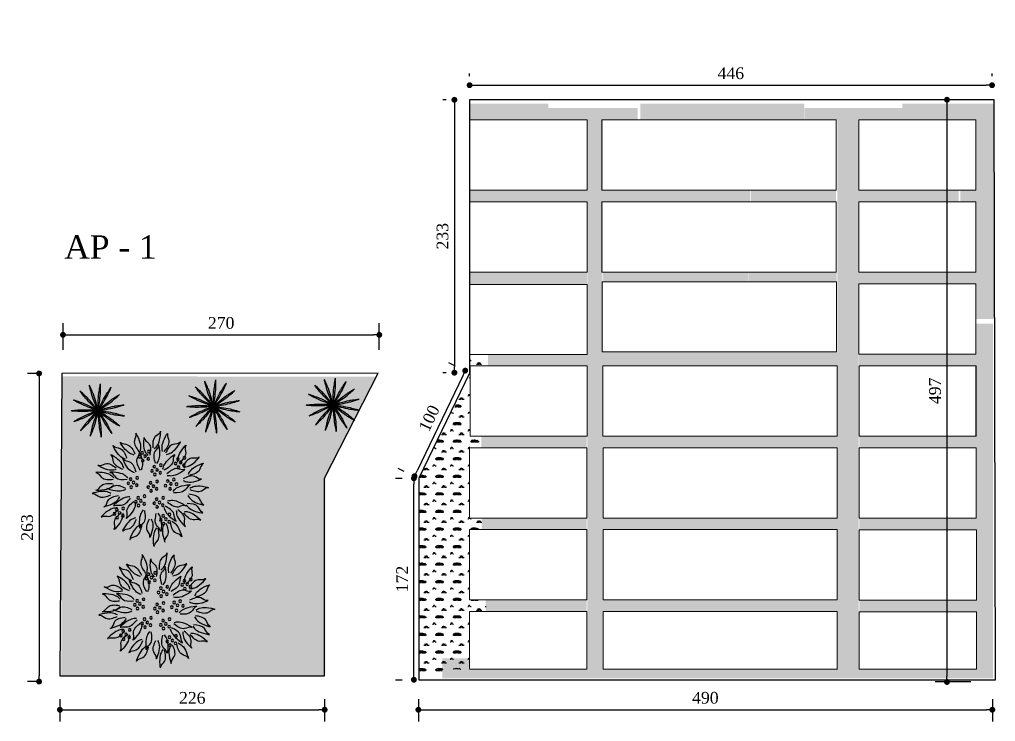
# Model space of a CAD drawing. Header units: centimetres. Extents: x -48696 to 156237, y -5617 to 29024.
# Drawn here: x -28950 to -28117, y 4030 to 4629 of the extents above; entities that cross this region are included whole.
import ezdxf

# ---------------------------------------------------------------- set-up
doc = ezdxf.new("R2010")
doc.units = ezdxf.units.CM
for name, color, linetype, lineweight in [('Hachura', 1, 'Continuous', 9), ('Pilares Sub-solo', 7, 'Continuous', 70), ('Pisos Externos', 15, 'Continuous', 9)]:
    doc.layers.add(name, color=color, linetype=linetype, lineweight=lineweight)
doc.layers.add('MOLHO', color=114, linetype='Continuous')
doc.layers.add('paisajismo', color=7, linetype='Continuous')
doc.styles.add('Valéria', font='romantic.ttf', dxfattribs={"height": 10})
doc.dimstyles.new('Cota - 50', dxfattribs={"dimtxt": 10, "dimasz": 5, "dimexe": 10, "dimexo": 20, "dimgap": 5, "dimtad": 1, "dimtxsty": 'Valéria', "dimblk": 'DOT', "dimcen": 0, "dimclrd": 12, "dimclre": 12, "dimclrt": 2, "dimazin": 2, "dimtfac": 1, "dimtix": 1, "dimtmove": 0, "dimatfit": 3, "dimldrblk": 'DOT', "dimfxl": 1, "dimarcsym": 0})
pattern_1 = [(360, (-12244.762, -7266.615), (15, 15), [2.25, -0.45, 0.6, -0.45, 2.25, -9]), (360, (-12245.512, -7266.165), (15, 15), [1.5, -1.125, 2.25, -1.125, 1.5, -7.5]), (360, (-12240.262, -7260.165), (15, 15), [1.875, -0.75, 1.875, -10.5]), (360, (-12247.762, -7257.165), (15, 15), [0.75, -1.5, 0.75, -12]), (90, (-12246.262, -7257.165), (-15, 15), [1.35, -13.65]), (90, (-12241.762, -7266.165), (-15, 15), [1.5, -13.5]), (90, (-12238.012, -7260.165), (-15, 15), [1.5, -13.5]), (45, (-12239.812, -7266.315), (9e-15, 15), [1.5, -19.713203]), (135, (-12243.712, -7266.315), (-15, 9e-15), [1.5, -19.713203]), (63.43495, (-12240.2615, -7266.24), (8e-10, 15), [1.5, -32.04102]), (75.963757, (-12241.0115, -7266.1652), (5e-10, 15), [1.5, -60.346584]), (75.963757, (-12237.2615, -7260.1652), (5e-10, 15), [1.2, -60.646584]), (75.963757, (-12245.9615, -7257.1652), (5e-10, 15), [1.05, -60.796584]), (104.036243, (-12242.5115, -7266.1652), (-5e-10, 15), [1.5, -60.346584]), (104.036243, (-12238.7615, -7260.1652), (-5e-10, 15), [1.2, -60.646584]), (104.036243, (-12246.5615, -7257.1652), (-5e-10, 15), [1.05, -60.796584]), (116.56505, (-12243.2615, -7266.24), (-6e-09, 15), [1.5, -32.041002])]

# ---------------------------------------------------------------- blocks, each defined once
blk = doc.blocks.new('A$C375069E9')
at = {"layer": 'paisajismo', "color": 221}
for centre in [(0.523, 1.919), (0.663, 1.889), (1.295, 2.06), (1.305, 1.899), (1.375, 1.959), (1.436, 2.03), (1.486, 1.939), (0.533, 1.759), (0.603, 1.819), (0.653, 1.719), (0.713, 1.799), (1.034, 1.759), (1.175, 1.729), (1.426, 1.859), (1.044, 1.598), (1.115, 1.658), (1.165, 1.558), (1.225, 1.638), (1.546, 1.488), (1.687, 1.458), (0.693, 1.348), (0.753, 1.448), (0.814, 1.358), (0.834, 1.247), (0.884, 1.418), (0.934, 1.317), (1.115, 1.408), (1.125, 1.247), (1.195, 1.307), (1.255, 1.378), (1.305, 1.287), (1.556, 1.327), (1.626, 1.388), (1.677, 1.287), (1.737, 1.368), (0.984, 1.057), (1.245, 1.207), (1.386, 1.087), (1.526, 1.057), (0.994, 0.896), (1.064, 0.956), (1.115, 0.856), (1.125, 1.027), (1.175, 0.936), (1.396, 0.926), (1.466, 0.986), (1.516, 0.886), (1.576, 0.966), (1.847, 0.826), (0.844, 0.696), (0.984, 0.666), (1.857, 0.666), (1.927, 0.726), (1.978, 0.625), (1.988, 0.796), (2.038, 0.706), (0.854, 0.535), (0.924, 0.595), (0.974, 0.495), (1.034, 0.575)]:
    blk.add_circle(centre, 0.0284, dxfattribs=at)
at = {"layer": 'paisajismo', "color": 124}
for points in [[(0.998, 2.06), (0.956, 2.334), (0.888, 2.44), (0.889, 2.435), (0.863, 2.285), (0.965, 2.054)], [(1.176, 2.118), (1.049, 2.364), (1.042, 2.49), (1.043, 2.485), (1.153, 2.379), (1.207, 2.133)], [(1.308, 1.969), (1.401, 2.229), (1.391, 2.355), (1.391, 2.35), (1.296, 2.23), (1.275, 1.979)], [(1.475, 2.065), (1.512, 2.34), (1.578, 2.447), (1.577, 2.442), (1.606, 2.292), (1.509, 2.06)], [(0.664, 1.826), (0.579, 2.089), (0.495, 2.183), (0.497, 2.179), (0.495, 2.026), (0.632, 1.814)], [(0.912, 1.994), (0.683, 2.149), (0.616, 2.257), (0.62, 2.253), (0.767, 2.212), (0.932, 2.022)], [(1.122, 1.799), (1.058, 2.068), (1.082, 2.193), (1.082, 2.187), (1.163, 2.058), (1.156, 1.806)], [(1.614, 1.981), (1.84, 2.142), (1.904, 2.25), (1.9, 2.247), (1.754, 2.203), (1.593, 2.009)], [(1.798, 1.89), (2.008, 2.07), (2.062, 2.185), (2.059, 2.181), (1.917, 2.123), (1.775, 1.916)], [(0.543, 1.718), (0.292, 1.836), (0.209, 1.931), (0.213, 1.928), (0.366, 1.911), (0.558, 1.749)], [(0.988, 1.675), (0.841, 1.91), (0.737, 1.981), (0.74, 1.977), (0.775, 1.828), (0.959, 1.656)], [(1.453, 1.657), (1.451, 1.934), (1.501, 2.049), (1.5, 2.044), (1.55, 1.9), (1.487, 1.656)], [(1.602, 1.593), (1.803, 1.784), (1.851, 1.901), (1.848, 1.896), (1.709, 1.832), (1.578, 1.618)], [(1.836, 1.699), (2.004, 1.919), (2.114, 1.98), (2.111, 1.977), (2.062, 1.832), (1.862, 1.678)], [(0.438, 1.564), (0.237, 1.755), (0.118, 1.797), (0.122, 1.794), (0.194, 1.659), (0.415, 1.539)], [(0.896, 1.541), (0.624, 1.594), (0.52, 1.667), (0.525, 1.665), (0.677, 1.685), (0.903, 1.575)], [(2.005, 1.668), (2.28, 1.695), (2.39, 1.758), (2.385, 1.756), (2.236, 1.791), (2.001, 1.702)], [(0.553, 1.432), (0.276, 1.415), (0.158, 1.46), (0.163, 1.459), (0.305, 1.517), (0.551, 1.466)], [(1.751, 1.486), (2.002, 1.603), (2.129, 1.605), (2.124, 1.604), (2.013, 1.498), (1.765, 1.455)], [(2.053, 1.488), (2.306, 1.601), (2.432, 1.601), (2.427, 1.6), (2.315, 1.496), (2.066, 1.456)], [(0.405, 1.262), (0.131, 1.304), (0.009, 1.27), (0.015, 1.27), (0.151, 1.2), (0.401, 1.228)], [(0.773, 1.195), (0.528, 1.324), (0.402, 1.332), (0.407, 1.33), (0.513, 1.219), (0.758, 1.164)], [(1.8, 1.231), (2.076, 1.215), (2.195, 1.26), (2.189, 1.259), (2.047, 1.316), (1.801, 1.265)], [(2.055, 1.326), (2.31, 1.218), (2.436, 1.221), (2.431, 1.222), (2.317, 1.323), (2.067, 1.357)], [(0.447, 1.106), (0.23, 0.934), (0.107, 0.902), (0.112, 0.905), (0.195, 1.033), (0.426, 1.133)], [(1.701, 1.076), (1.958, 0.973), (2.046, 0.883), (2.041, 0.885), (1.889, 0.894), (1.687, 1.045)], [(1.928, 1.076), (2.139, 0.896), (2.26, 0.861), (2.255, 0.863), (2.177, 0.995), (1.949, 1.102)], [(2.115, 1.151), (2.39, 1.183), (2.511, 1.145), (2.506, 1.145), (2.367, 1.08), (2.118, 1.117)], [(0.483, 0.904), (0.251, 0.752), (0.126, 0.732), (0.131, 0.734), (0.226, 0.854), (0.465, 0.933)], [(0.883, 0.989), (0.609, 0.948), (0.503, 0.88), (0.508, 0.882), (0.658, 0.855), (0.889, 0.956)], [(0.969, 0.852), (0.812, 0.624), (0.705, 0.557), (0.708, 0.561), (0.75, 0.708), (0.941, 0.872)], [(1.585, 0.962), (1.685, 0.704), (1.775, 0.615), (1.772, 0.62), (1.766, 0.772), (1.617, 0.976)], [(0.524, 0.758), (0.266, 0.658), (0.177, 0.569), (0.181, 0.571), (0.334, 0.578), (0.537, 0.726)], [(0.698, 0.783), (0.595, 0.526), (0.504, 0.438), (0.507, 0.442), (0.516, 0.595), (0.667, 0.796)], [(1.098, 0.722), (1.022, 0.455), (1.04, 0.33), (1.041, 0.335), (1.128, 0.461), (1.131, 0.713)], [(1.416, 0.791), (1.501, 0.528), (1.488, 0.402), (1.487, 0.407), (1.396, 0.53), (1.383, 0.782)], [(1.856, 0.722), (1.956, 0.464), (2.046, 0.374), (2.043, 0.379), (2.037, 0.532), (1.888, 0.735)], [(1.972, 0.836), (2.229, 0.733), (2.317, 0.642), (2.312, 0.645), (2.16, 0.653), (1.958, 0.804)], [(0.798, 0.546), (0.619, 0.335), (0.583, 0.214), (0.585, 0.218), (0.717, 0.297), (0.825, 0.524)], [(0.953, 0.499), (0.985, 0.224), (0.947, 0.103), (0.948, 0.108), (0.882, 0.247), (0.919, 0.496)], [(1.244, 0.6), (1.226, 0.324), (1.271, 0.206), (1.27, 0.211), (1.328, 0.353), (1.278, 0.599)], [(1.466, 0.475), (1.657, 0.274), (1.699, 0.155), (1.696, 0.159), (1.561, 0.231), (1.441, 0.452)], [(1.582, 0.621), (1.799, 0.449), (1.858, 0.337), (1.854, 0.341), (1.71, 0.393), (1.56, 0.595)], [(1.128, 0.401), (1.199, 0.134), (1.18, 0.009), (1.179, 0.014), (1.094, 0.142), (1.095, 0.393)]]:
    blk.add_spline(points, degree=3, dxfattribs=at)
blk = doc.blocks.new('MOLHO2')
for points in [[(-0.205, 0.41, 0.04965), (-0.231, 0.447, 0.013329), (-0.323, 0.589, 0.009979), (-0.353, 0.63, 0.607526)], [(-0.242, 0.389, -0.04965), (-0.26, 0.431, -0.013329), (-0.333, 0.583, -0.009979), (-0.353, 0.63, -0.607526)], [(-0.063, 0.454, -0.04965), (-0.063, 0.499, -0.013329), (-0.067, 0.668, -0.009979), (-0.066, 0.719, -0.607526)], [(-0.021, 0.458, 0.04965), (-0.03, 0.502, 0.013329), (-0.056, 0.669, 0.009979), (-0.066, 0.719, 0.607526)], [(0.127, 0.44, -0.04965), (0.146, 0.482, -0.013329), (0.21, 0.638, -0.009979), (0.232, 0.684, -0.607526)], [(0.167, 0.427, 0.04965), (0.177, 0.471, 0.013329), (0.221, 0.634, 0.009979), (0.232, 0.684, 0.607526)], [(0.295, 0.35, -0.04965), (0.329, 0.381, -0.013329), (0.452, 0.497, -0.009979), (0.49, 0.531, -0.607526)], [(0.326, 0.322, 0.04965), (0.353, 0.358, 0.013329), (0.46, 0.49, 0.009979), (0.49, 0.531, 0.607526)], [(-0.354, 0.291, 0.04965), (-0.393, 0.314, 0.013329), (-0.535, 0.406, 0.009979), (-0.579, 0.432, 0.607526)], [(-0.379, 0.257, -0.04965), (-0.413, 0.288, -0.013329), (-0.542, 0.397, -0.009979), (-0.579, 0.432, -0.607526)], [(0, 0, 0.009979), (-0.037, 0.035, 0.013329), (-0.166, 0.144, 0.009462), (-0.354, 0.291, 0.009462)], [(0, 0, -0.009979), (-0.03, 0.041, -0.013329), (-0.122, 0.183, -0.009462), (-0.242, 0.389, -0.009462)], [(0, 0, 0.009979), (-0.02, 0.047, 0.013329), (-0.093, 0.199, 0.009462), (-0.205, 0.41, 0.009462)], [(0, 0, -0.009979), (-0.01, 0.05, -0.013329), (-0.037, 0.217, -0.009462), (-0.063, 0.454, -0.009462)], [(0, 0, 0.009979), (0.001, 0.051, 0.013329), (-0.004, 0.22, 0.009462), (-0.021, 0.458, 0.009462)], [(0, 0, -0.009979), (0.011, 0.05, -0.013329), (0.055, 0.213, -0.009462), (0.127, 0.44, -0.009462)], [(0, 0, 0.009979), (0.022, 0.046, 0.013329), (0.086, 0.202, 0.009462), (0.167, 0.427, 0.009462)], [(0, 0, -0.009979), (0.03, 0.041, -0.013329), (0.137, 0.172, -0.009462), (0.295, 0.35, -0.009462)], [(0, 0, 0.009979), (0.038, 0.033, 0.013329), (0.161, 0.15, 0.009462), (0.326, 0.322, 0.009462)], [(0.412, 0.2, -0.04965), (0.455, 0.214, -0.013329), (0.615, 0.271, -0.009979), (0.664, 0.285, -0.607526)], [(0.429, 0.161, 0.04965), (0.469, 0.183, 0.013329), (0.619, 0.26, 0.009979), (0.664, 0.285, 0.607526)], [(-0.451, 0.08, -0.04965), (-0.494, 0.095, -0.013329), (-0.656, 0.143, -0.009979), (-0.705, 0.159, -0.607526)], [(-0.442, 0.121, 0.04965), (-0.487, 0.127, 0.013329), (-0.654, 0.154, 0.009979), (-0.705, 0.159, 0.607526)], [(0, 0, -0.009979), (-0.051, 0.006, -0.013329), (-0.218, 0.032, -0.009462), (-0.451, 0.08, -0.009462)], [(0, 0, 0.009979), (-0.048, 0.017, 0.013329), (-0.21, 0.064, 0.009462), (-0.442, 0.121, 0.009462)], [(0, 0, -0.009979), (-0.044, 0.026, -0.013329), (-0.186, 0.118, -0.009462), (-0.379, 0.257, -0.009462)], [(0, 0, -0.009979), (0.044, 0.025, -0.013329), (0.195, 0.102, -0.009462), (0.412, 0.2, -0.009462)], [(0, 0, 0.009979), (0.049, 0.015, 0.013329), (0.208, 0.071, 0.009462), (0.429, 0.161, 0.009462)], [(0, 0, -0.009979), (0.051, 0.005, -0.013329), (0.22, 0.014, -0.009462), (0.458, 0.015, -0.009462)], [(0.458, 0.015, -0.04965), (0.503, 0.01, -0.013329), (0.672, -0.003, -0.009979), (0.722, -0.009, -0.607526)], [(-0.453, -0.069, 0.04965), (-0.496, -0.082, 0.013329), (-0.66, -0.126, 0.009979), (-0.708, -0.141, 0.607526)], [(-0.445, -0.11, -0.04965), (-0.49, -0.114, -0.013329), (-0.658, -0.137, -0.009979), (-0.708, -0.141, -0.607526)], [(-0.386, -0.247, 0.04965), (-0.42, -0.277, 0.013329), (-0.552, -0.383, 0.009979), (-0.59, -0.417, 0.607526)], [(0, 0, 0.009979), (-0.051, -0.004, 0.013329), (-0.218, -0.027, 0.009462), (-0.453, -0.069, 0.009462)], [(0, 0, -0.009979), (-0.048, -0.015, -0.013329), (-0.212, -0.059, -0.009462), (-0.445, -0.11, -0.009462)], [(0, 0, 0.009979), (-0.045, -0.025, 0.013329), (-0.189, -0.113, 0.009462), (-0.386, -0.247, 0.009462)], [(0, 0, -0.009979), (-0.038, -0.034, -0.013329), (-0.17, -0.14, -0.009462), (-0.362, -0.281, -0.009462)], [(0, 0, 0.009979), (-0.031, -0.041, 0.013329), (-0.126, -0.18, 0.009462), (-0.252, -0.383, 0.009462)], [(0, 0, -0.009979), (-0.021, -0.046, -0.013329), (-0.098, -0.197, -0.009462), (-0.216, -0.404, -0.009462)], [(0, 0, 0.009979), (-0.012, -0.05, 0.013329), (-0.042, -0.216, 0.009462), (-0.075, -0.452, 0.009462)], [(0, 0, -0.009979), (0, -0.051, -0.013329), (-0.009, -0.22, -0.009462), (-0.033, -0.457, -0.009462)], [(0, 0, -0.009979), (0.038, -0.034, -0.013329), (0.157, -0.154, -0.009462), (0.318, -0.33, -0.009462)], [(0, 0, 0.009979), (0.05, -0.006, 0.013329), (0.219, -0.019, 0.009462), (0.457, -0.027, 0.009462)], [(0, 0, 0.009979), (0.044, -0.026, 0.013329), (0.192, -0.107, 0.009462), (0.407, -0.211, 0.009462)], [(0, 0, -0.009979), (0.048, -0.016, -0.013329), (0.206, -0.077, -0.009462), (0.425, -0.172, -0.009462)], [(0, 0, 0.009979), (0.029, -0.042, 0.013329), (0.132, -0.176, 0.009462), (0.286, -0.358, 0.009462)], [(0, 0, 0.009979), (0.01, -0.05, 0.013329), (0.049, -0.214, 0.009462), (0.116, -0.443, 0.009462)], [(0, 0, -0.009979), (0.02, -0.047, -0.013329), (0.081, -0.205, -0.009462), (0.156, -0.431, -0.009462)], [(0.407, -0.211, 0.04965), (0.45, -0.225, 0.013329), (0.608, -0.286, 0.009979), (0.656, -0.302, 0.607526)], [(0.425, -0.172, -0.04965), (0.464, -0.195, -0.013329), (0.612, -0.276, -0.009979), (0.656, -0.302, -0.607526)], [(0.457, -0.027, 0.04965), (0.503, -0.023, 0.013329), (0.672, -0.014, 0.009979), (0.722, -0.009, 0.607526)], [(-0.362, -0.281, -0.04965), (-0.401, -0.304, -0.013329), (-0.545, -0.392, -0.009979), (-0.59, -0.417, -0.607526)], [(-0.252, -0.383, 0.04965), (-0.271, -0.424, 0.013329), (-0.348, -0.575, 0.009979), (-0.369, -0.621, 0.607526)], [(-0.216, -0.404, -0.04965), (-0.243, -0.441, -0.013329), (-0.338, -0.58, -0.009979), (-0.369, -0.621, -0.607526)], [(-0.075, -0.452, 0.04965), (-0.075, -0.497, 0.013329), (-0.084, -0.666, 0.009979), (-0.085, -0.717, 0.607526)], [(-0.033, -0.457, -0.04965), (-0.043, -0.501, -0.013329), (-0.073, -0.668, -0.009979), (-0.085, -0.717, -0.607526)], [(0.116, -0.443, 0.04965), (0.133, -0.485, 0.013329), (0.194, -0.643, 0.009979), (0.214, -0.69, 0.607526)], [(0.156, -0.431, -0.04965), (0.165, -0.475, -0.013329), (0.205, -0.64, -0.009979), (0.214, -0.69, -0.607526)], [(0.286, -0.358, 0.04965), (0.319, -0.389, 0.013329), (0.439, -0.509, 0.009979), (0.476, -0.543, 0.607526)], [(0.318, -0.33, -0.04965), (0.344, -0.367, -0.013329), (0.447, -0.501, -0.009979), (0.476, -0.543, -0.607526)]]:
    blk.add_lwpolyline(points, format="xyb")
blk = doc.blocks.new('VEG3')
at = {"layer": 'MOLHO', "xscale": 0.6290189251151159, "yscale": 0.6290189251151159, "zscale": 0.6290189251151159}
blk.add_blockref('MOLHO2', (-0.121, 0.067), dxfattribs=at)
blk = doc.blocks.new('_Dot')
at = {"color": 0, "linetype": 'ByBlock', "lineweight": -2}
blk.add_line((-0.5, 0), (-1, 0), dxfattribs=at)
at = {"color": 0, "linetype": 'ByBlock', "const_width": 0.5}
blk.add_lwpolyline([(-0.25, 0, 1), (0.25, 0, 1)], format="xyb", close=True, dxfattribs=at)
blk = doc.blocks.new('*D1119')
at = {"color": 12, "lineweight": -2, "transparency": 16777216}
for p, q in [((-28934.27, 4326.84), (-28943.66, 4326.84)), ((-28933.66, 4321.84), (-28933.66, 4068.84)), ((-28934.27, 4063.84), (-28943.66, 4063.84))]:
    blk.add_line(p, q, dxfattribs=at)
at = {"layer": 'Defpoints', "color": 0, "transparency": 16777216}
for p in [(-28914.27, 4326.84), (-28933.66, 4063.84), (-28914.27, 4063.84)]:
    blk.add_point(p, dxfattribs=at)
at = {"color": 12, "lineweight": -2, "transparency": 16777216, "xscale": 5, "yscale": 5, "zscale": 5}
for p, rotation in [((-28933.66, 4326.84), 90), ((-28933.66, 4063.84), 270)]:
    blk.add_blockref('_Dot', p, dxfattribs=dict(at, rotation=rotation))
at = {"color": 2, "transparency": 16777216, "insert": (-28943.81, 4195.34), "char_height": 10, "attachment_point": 5, "rotation": 90, "style": 'Valéria'}
blk.add_mtext('263', dxfattribs=at)
blk = doc.blocks.new('*D1120')
at = {"color": 12, "lineweight": -2, "transparency": 16777216}
for p, q in [((-28913.24, 4347.04), (-28913.24, 4369.79)), ((-28643.24, 4347.04), (-28643.24, 4369.79)), ((-28908.24, 4359.79), (-28648.24, 4359.79))]:
    blk.add_line(p, q, dxfattribs=at)
at = {"layer": 'Defpoints', "color": 0, "transparency": 16777216}
for p in [(-28643.24, 4359.79), (-28913.24, 4327.04), (-28643.24, 4327.04)]:
    blk.add_point(p, dxfattribs=at)
at = {"color": 12, "lineweight": -2, "transparency": 16777216, "xscale": 5, "yscale": 5, "zscale": 5, "rotation": 180}
blk.add_blockref('_Dot', (-28913.24, 4359.79), dxfattribs=at)
at = {"color": 12, "lineweight": -2, "transparency": 16777216, "xscale": 5, "yscale": 5, "zscale": 5}
blk.add_blockref('_Dot', (-28643.24, 4359.79), dxfattribs=at)
at = {"color": 2, "transparency": 16777216, "insert": (-28778.24, 4369.9), "char_height": 10, "attachment_point": 5, "style": 'Valéria'}
blk.add_mtext('270', dxfattribs=at)
blk = doc.blocks.new('*D1121')
at = {"color": 12, "lineweight": -2, "transparency": 16777216}
for p, q in [((-28915.88, 4048.8), (-28915.88, 4029.74)), ((-28689.88, 4048.8), (-28689.88, 4029.74)), ((-28910.88, 4039.74), (-28694.88, 4039.74))]:
    blk.add_line(p, q, dxfattribs=at)
at = {"layer": 'Defpoints', "color": 0, "transparency": 16777216}
for p in [(-28915.88, 4068.8), (-28689.88, 4068.8), (-28689.88, 4039.74)]:
    blk.add_point(p, dxfattribs=at)
at = {"color": 12, "lineweight": -2, "transparency": 16777216, "xscale": 5, "yscale": 5, "zscale": 5, "rotation": 180}
blk.add_blockref('_Dot', (-28915.88, 4039.74), dxfattribs=at)
at = {"color": 12, "lineweight": -2, "transparency": 16777216, "xscale": 5, "yscale": 5, "zscale": 5}
blk.add_blockref('_Dot', (-28689.88, 4039.74), dxfattribs=at)
at = {"color": 2, "transparency": 16777216, "insert": (-28802.88, 4049.89), "char_height": 10, "attachment_point": 5, "style": 'Valéria'}
blk.add_mtext('226', dxfattribs=at)
blk = doc.blocks.new('*D1122')
at = {"color": 12, "lineweight": -2, "transparency": 16777216}
for p, q in [((-28609.88, 4048.8), (-28609.88, 4029.74)), ((-28119.88, 4048.8), (-28119.88, 4029.74)), ((-28604.88, 4039.74), (-28124.88, 4039.74))]:
    blk.add_line(p, q, dxfattribs=at)
at = {"layer": 'Defpoints', "color": 0, "transparency": 16777216}
for p in [(-28609.88, 4068.8), (-28119.88, 4068.8), (-28119.88, 4039.74)]:
    blk.add_point(p, dxfattribs=at)
at = {"color": 12, "lineweight": -2, "transparency": 16777216, "xscale": 5, "yscale": 5, "zscale": 5, "rotation": 180}
blk.add_blockref('_Dot', (-28609.88, 4039.74), dxfattribs=at)
at = {"color": 12, "lineweight": -2, "transparency": 16777216, "xscale": 5, "yscale": 5, "zscale": 5}
blk.add_blockref('_Dot', (-28119.88, 4039.74), dxfattribs=at)
at = {"color": 2, "transparency": 16777216, "insert": (-28364.88, 4049.91), "char_height": 10, "attachment_point": 5, "style": 'Valéria'}
blk.add_mtext('490', dxfattribs=at)
blk = doc.blocks.new('*D1125')
at = {"color": 12, "lineweight": -2, "transparency": 16777216}
for p, q in [((-28138.21, 4560.47), (-28168.6, 4560.47)), ((-28158.6, 4555.47), (-28158.6, 4068.47)), ((-28138.21, 4063.47), (-28168.6, 4063.47))]:
    blk.add_line(p, q, dxfattribs=at)
at = {"layer": 'Defpoints', "color": 0, "transparency": 16777216}
for p in [(-28118.21, 4560.47), (-28158.6, 4063.47), (-28118.21, 4063.47)]:
    blk.add_point(p, dxfattribs=at)
at = {"color": 12, "lineweight": -2, "transparency": 16777216, "xscale": 5, "yscale": 5, "zscale": 5}
for p, rotation in [((-28158.6, 4560.47), 90), ((-28158.6, 4063.47), 270)]:
    blk.add_blockref('_Dot', p, dxfattribs=dict(at, rotation=rotation))
at = {"color": 2, "transparency": 16777216, "insert": (-28168.76, 4311.97), "char_height": 10, "attachment_point": 5, "rotation": 90, "style": 'Valéria'}
blk.add_mtext('497', dxfattribs=at)
blk = doc.blocks.new('*D1127')
at = {"color": 12, "lineweight": -2, "transparency": 16777216}
for p, q in [((-28566.14, 4580.47), (-28566.14, 4582.9)), ((-28120.14, 4580.47), (-28120.14, 4582.9)), ((-28561.14, 4572.9), (-28125.14, 4572.9))]:
    blk.add_line(p, q, dxfattribs=at)
at = {"layer": 'Defpoints', "color": 0, "transparency": 16777216}
for p in [(-28120.14, 4572.9), (-28566.14, 4560.47), (-28120.14, 4560.47)]:
    blk.add_point(p, dxfattribs=at)
at = {"color": 12, "lineweight": -2, "transparency": 16777216, "xscale": 5, "yscale": 5, "zscale": 5, "rotation": 180}
blk.add_blockref('_Dot', (-28566.14, 4572.9), dxfattribs=at)
at = {"color": 12, "lineweight": -2, "transparency": 16777216, "xscale": 5, "yscale": 5, "zscale": 5}
blk.add_blockref('_Dot', (-28120.14, 4572.9), dxfattribs=at)
at = {"color": 2, "transparency": 16777216, "insert": (-28343.14, 4583.05), "char_height": 10, "attachment_point": 5, "style": 'Valéria'}
blk.add_mtext('446', dxfattribs=at)
blk = doc.blocks.new('*D1128')
at = {"color": 12, "lineweight": -2, "transparency": 16777216}
for p, q in [((-28586.14, 4560.47), (-28589.13, 4560.47)), ((-28579.13, 4555.47), (-28579.13, 4332.47)), ((-28586.14, 4327.47), (-28589.13, 4327.47))]:
    blk.add_line(p, q, dxfattribs=at)
at = {"layer": 'Defpoints', "color": 0, "transparency": 16777216}
for p in [(-28566.14, 4560.47), (-28579.13, 4327.47), (-28566.14, 4327.47)]:
    blk.add_point(p, dxfattribs=at)
at = {"color": 12, "lineweight": -2, "transparency": 16777216, "xscale": 5, "yscale": 5, "zscale": 5}
for p, rotation in [((-28579.13, 4560.47), 90), ((-28579.13, 4327.47), 270)]:
    blk.add_blockref('_Dot', p, dxfattribs=dict(at, rotation=rotation))
at = {"color": 2, "transparency": 16777216, "insert": (-28589.23, 4443.97), "char_height": 10, "attachment_point": 5, "rotation": 90, "style": 'Valéria'}
blk.add_mtext('233', dxfattribs=at)
blk = doc.blocks.new('*D1129')
at = {"color": 12, "lineweight": -2, "transparency": 16777216}
for p, q in [((-28584.17, 4336.12), (-28578.89, 4333.59)), ((-28572.04, 4324.76), (-28610.98, 4243.62)), ((-28627.43, 4245.97), (-28622.16, 4243.43))]:
    blk.add_line(p, q, dxfattribs=at)
at = {"layer": 'Defpoints', "color": 0, "transparency": 16777216}
for p in [(-28566.14, 4327.47), (-28613.14, 4239.11), (-28609.4, 4237.31)]:
    blk.add_point(p, dxfattribs=at)
at = {"color": 12, "lineweight": -2, "transparency": 16777216, "xscale": 5, "yscale": 5, "zscale": 5}
for p, rotation in [((-28569.87, 4329.26), 64.3640966448626), ((-28613.14, 4239.11), 244.3640966448626)]:
    blk.add_blockref('_Dot', p, dxfattribs=dict(at, rotation=rotation))
at = {"color": 2, "transparency": 16777216, "insert": (-28600.62, 4288.56), "char_height": 10, "attachment_point": 5, "rotation": 64.3641, "style": 'Valéria'}
blk.add_mtext('100', dxfattribs=at)
blk = doc.blocks.new('*D1130')
at = {"color": 12, "lineweight": -2, "transparency": 16777216}
for p, q in [((-28629.4, 4237.34), (-28623.68, 4237.34)), ((-28613.68, 4070.34), (-28613.68, 4232.34)), ((-28629.38, 4065.34), (-28623.68, 4065.34))]:
    blk.add_line(p, q, dxfattribs=at)
at = {"layer": 'Defpoints', "color": 0, "transparency": 16777216}
for p in [(-28613.68, 4237.34), (-28609.4, 4237.34), (-28609.38, 4065.34)]:
    blk.add_point(p, dxfattribs=at)
at = {"color": 12, "lineweight": -2, "transparency": 16777216, "xscale": 5, "yscale": 5, "zscale": 5}
for p, rotation in [((-28613.68, 4237.34), 90), ((-28613.68, 4065.34), 270)]:
    blk.add_blockref('_Dot', p, dxfattribs=dict(at, rotation=rotation))
at = {"color": 2, "transparency": 16777216, "insert": (-28623.78, 4151.34), "char_height": 10, "attachment_point": 5, "rotation": 90, "style": 'Valéria'}
blk.add_mtext('172', dxfattribs=at)

msp = doc.modelspace()

# ---------------------------------------------------------------- hatches: boundary and pattern name
h = msp.add_hatch()
h.set_pattern_fill('GRASS2', color=74, scale=15, pattern_type=2)
h.set_pattern_definition([(360, (-12178.3, 5019.245), (15, 15), [2.25, -0.45, 0.6, -0.45, 2.25, -9]), (360, (-12179.05, 5019.695), (15, 15), [1.5, -1.125, 2.25, -1.125, 1.5, -7.5]), (360, (-12173.8, 5025.695), (15, 15), [1.875, -0.75, 1.875, -10.5]), (360, (-12181.3, 5028.695), (15, 15), [0.75, -1.5, 0.75, -12]), (90, (-12179.8, 5028.695), (-15, 15), [1.35, -13.65]), (90, (-12175.3, 5019.695), (-15, 15), [1.5, -13.5]), (90, (-12171.55, 5025.695), (-15, 15), [1.5, -13.5]), (45, (-12173.351, 5019.545), (9e-15, 15), [1.5, -19.713203]), (135, (-12177.251, 5019.545), (-15, 9e-15), [1.5, -19.713203]), (63.43495, (-12173.8006, 5019.62), (8e-10, 15), [1.5, -32.04102]), (75.963757, (-12174.5506, 5019.6952), (5e-10, 15), [1.5, -60.346584]), (75.963757, (-12170.8006, 5025.6952), (5e-10, 15), [1.2, -60.646584]), (75.963757, (-12179.5006, 5028.6952), (5e-10, 15), [1.05, -60.796584]), (104.036243, (-12176.0506, 5019.6952), (-5e-10, 15), [1.5, -60.346584]), (104.036243, (-12172.3006, 5025.6952), (-5e-10, 15), [1.2, -60.646584]), (104.036243, (-12180.1006, 5028.6952), (-5e-10, 15), [1.05, -60.796584]), (116.56505, (-12176.8006, 5019.62), (-6e-09, 15), [1.5, -32.041002])])
h.paths.add_polyline_path([(-28280.41354, 4543.29421), (-28420.5014, 4543.29421), (-28420.5014, 4557.02152), (-28280.41354, 4557.02152)])
h.paths.add_polyline_path([(-28565.76925, 4543.29422), (-28498.9944, 4543.29422), (-28498.9944, 4557.02152), (-28565.76925, 4557.02152)])
h.paths.add_polyline_path([(-28565.76925, 4473.29422), (-28550.87593, 4473.29422), (-28550.87593, 4483.29422), (-28565.76925, 4483.29422)])
h.paths.add_polyline_path([(-28565.76925, 4402.86951), (-28549.2463, 4402.86951), (-28549.2463, 4413.29422), (-28565.76925, 4413.29422)])
h.paths.add_polyline_path([(-28133.9004, 4543.29422), (-28196.83147, 4543.29422), (-28196.83147, 4557.02152), (-28133.9004, 4557.02152)])
h.paths.add_polyline_path([(-28133.87909, 4373.29422), (-28118.31656, 4373.29422), (-28118.31656, 4557.02152), (-28133.87909, 4557.02152)])
h = msp.add_hatch()
h.set_pattern_fill('GRASS2', color=74, scale=15, pattern_type=2)
h.set_pattern_definition([(360, (-9274.345, 1001.251), (15, 15), [2.25, -0.45, 0.6, -0.45, 2.25, -9]), (360, (-9275.095, 1001.701), (15, 15), [1.5, -1.125, 2.25, -1.125, 1.5, -7.5]), (360, (-9269.845, 1007.701), (15, 15), [1.875, -0.75, 1.875, -10.5]), (360, (-9277.345, 1010.701), (15, 15), [0.75, -1.5, 0.75, -12]), (90, (-9275.845, 1010.701), (-15, 15), [1.35, -13.65]), (90, (-9271.345, 1001.701), (-15, 15), [1.5, -13.5]), (90, (-9267.595, 1007.701), (-15, 15), [1.5, -13.5]), (45, (-9269.395, 1001.551), (9e-15, 15), [1.5, -19.713203]), (135, (-9273.295, 1001.551), (-15, 9e-15), [1.5, -19.713203]), (63.43495, (-9269.845, 1001.626), (8e-10, 15), [1.5, -32.04102]), (75.963757, (-9270.595, 1001.701), (5e-10, 15), [1.5, -60.346584]), (75.963757, (-9266.845, 1007.701), (5e-10, 15), [1.2, -60.646584]), (75.963757, (-9275.545, 1010.701), (5e-10, 15), [1.05, -60.796584]), (104.036243, (-9272.095, 1001.701), (-5e-10, 15), [1.5, -60.346584]), (104.036243, (-9268.345, 1007.701), (-5e-10, 15), [1.2, -60.646584]), (104.036243, (-9276.145, 1010.701), (-5e-10, 15), [1.05, -60.796584]), (116.56505, (-9272.845, 1001.626), (-6e-09, 15), [1.5, -32.041002])])
h.paths.add_polyline_path([(-28500.49017, 4553.29422), (-28422.65652, 4553.29422), (-28422.65652, 4543.29421), (-28500.49017, 4543.29421)])
h.paths.add_polyline_path([(-28465.68759, 4543.29422), (-28452.25597, 4543.29422), (-28452.25597, 4074.33371), (-28465.68759, 4074.33371)])
h.paths.add_polyline_path([(-28465.68759, 4473.29422), (-28554.13621, 4473.29422), (-28554.13621, 4483.29422), (-28465.68759, 4483.29422)])
h.paths.add_polyline_path([(-28452.25597, 4473.29421), (-28376.52789, 4473.29421), (-28376.52789, 4483.29422), (-28452.25597, 4483.29422)])
h.paths.add_polyline_path([(-28465.81032, 4402.86951), (-28553.16835, 4402.86951), (-28553.16835, 4413.29422), (-28465.81032, 4413.29422)])
h.paths.add_polyline_path([(-28452.86459, 4405.14507), (-28375.3497, 4405.14507), (-28375.3497, 4413.29422), (-28452.86459, 4413.29422)])
h.paths.add_polyline_path([(-28465.76924, 4333.29422), (-28550.31774, 4333.29422), (-28550.31774, 4342.86951), (-28465.76924, 4342.86951)])
h.paths.add_polyline_path([(-28452.29839, 4333.29421), (-28375.34491, 4333.29421), (-28375.34491, 4345.14507), (-28452.29839, 4345.14507)])
h.paths.add_polyline_path([(-28466.11123, 4263.29422), (-28555.99513, 4263.29422), (-28555.99513, 4273.29422), (-28466.11123, 4273.29422)])
h.paths.add_polyline_path([(-28452.25594, 4263.29421), (-28375.39508, 4263.29421), (-28375.39508, 4273.29422), (-28452.25594, 4273.29422)])
h.paths.add_polyline_path([(-28466.11123, 4193.66452), (-28555.78805, 4193.66452), (-28555.78805, 4203.29422), (-28466.11123, 4203.29422)])
h.paths.add_polyline_path([(-28452.25595, 4193.66452), (-28375.97893, 4193.66452), (-28375.97893, 4203.29422), (-28452.25595, 4203.29422)])
h.paths.add_polyline_path([(-28466.11124, 4123.66452), (-28552.50453, 4123.66452), (-28552.50453, 4133.66452), (-28466.11124, 4133.66452)])
h.paths.add_polyline_path([(-28452.25596, 4123.66452), (-28379.72234, 4123.66452), (-28379.72234, 4133.66452), (-28452.25596, 4133.66452)])
h.paths.add_polyline_path([(-28252.25596, 4074.33371), (-28233.9004, 4074.33371), (-28233.9004, 4543.29421), (-28252.25596, 4543.29421)])
h.paths.add_polyline_path([(-28252.25596, 4123.66452), (-28324.51294, 4123.66452), (-28324.51294, 4133.66452), (-28252.25596, 4133.66452)])
h.paths.add_polyline_path([(-28233.52876, 4123.29422), (-28151.74266, 4123.29422), (-28151.74266, 4133.29422), (-28233.52876, 4133.29422)])
h.paths.add_polyline_path([(-28252.25596, 4193.66452), (-28327.76995, 4193.66452), (-28327.76995, 4203.29422), (-28252.25596, 4203.29422)])
h.paths.add_polyline_path([(-28233.52876, 4193.29422), (-28147.95837, 4193.29422), (-28147.95837, 4203.29422), (-28233.52876, 4203.29422)])
h.paths.add_polyline_path([(-28233.55445, 4263.29422), (-28147.37619, 4263.29422), (-28147.37619, 4273.29422), (-28233.55445, 4273.29422)])
h.paths.add_polyline_path([(-28252.25596, 4263.29421), (-28327.97624, 4263.29421), (-28327.97624, 4273.29422), (-28252.25596, 4273.29422)])
h.paths.add_polyline_path([(-28233.63912, 4333.29422), (-28147.3273, 4333.29422), (-28147.3273, 4343.29422), (-28233.63912, 4343.29422)])
h.paths.add_polyline_path([(-28252.29839, 4333.29421), (-28327.92589, 4333.29421), (-28327.92589, 4345.14507), (-28252.29839, 4345.14507)])
h.paths.add_polyline_path([(-28252.86459, 4405.14507), (-28327.68861, 4405.14507), (-28327.68861, 4413.29422), (-28252.86459, 4413.29422)])
h.paths.add_polyline_path([(-28233.87909, 4403.29422), (-28147.3316, 4403.29422), (-28147.3316, 4413.29422), (-28233.87909, 4413.29422)])
h.paths.add_polyline_path([(-28233.9004, 4473.29422), (-28148.55733, 4473.29422), (-28148.55733, 4483.29422), (-28233.9004, 4483.29422)])
h.paths.add_polyline_path([(-28253.22755, 4473.29421), (-28326.10596, 4473.29421), (-28326.10596, 4483.29422), (-28253.22755, 4483.29422)])
h.paths.add_polyline_path([(-28280.02796, 4543.29421), (-28194.14096, 4543.29421), (-28194.14096, 4553.29422), (-28280.02796, 4553.29422)])
h = msp.add_hatch()
h.set_pattern_fill('GRASS2', color=74, scale=15, pattern_type=2)
h.set_pattern_definition(pattern_1)
h.paths.add_polyline_path([(-28326.69379, 4473.29422), (-28376.43855, 4473.29422), (-28376.43855, 4482.95681), (-28326.69379, 4482.95681)])
h.paths.add_polyline_path([(-28327.82373, 4405.14507), (-28375.3497, 4405.14507), (-28375.3497, 4413.29422), (-28327.82373, 4413.29422)])
h.paths.add_polyline_path([(-28327.9342, 4333.29422), (-28375.34491, 4333.29422), (-28375.34491, 4345.14507), (-28327.9342, 4345.14507)])
h.paths.add_polyline_path([(-28327.98324, 4263.29422), (-28375.39508, 4263.29422), (-28375.39508, 4273.29422), (-28327.98324, 4273.29422)])
h.paths.add_polyline_path([(-28327.73467, 4193.66452), (-28375.97893, 4193.66452), (-28375.97893, 4203.29422), (-28327.73467, 4203.29422)])
h.paths.add_polyline_path([(-28379.72234, 4133.66452), (-28324.51294, 4133.66452), (-28324.51294, 4123.66452), (-28379.72234, 4123.66452)])
h.paths.add_polyline_path([(-28452.25597, 4074.33371), (-28466.11124, 4074.33371), (-28466.11124, 4079.13134), (-28452.25597, 4079.13134)])
h.paths.add_polyline_path([(-28233.52876, 4074.33371), (-28252.25597, 4074.33371), (-28252.25597, 4079.78851), (-28233.52876, 4079.78851)])
h.paths.add_polyline_path([(-28133.52876, 4123.29422), (-28119.38838, 4123.28597), (-28119.37729, 4069.32789), (-28129.41985, 4069.23124), (-28129.41985, 4074.33371), (-28133.52876, 4074.33371)])
h.paths.add_polyline_path([(-28151.74266, 4133.29422), (-28119.38838, 4133.29422), (-28119.38838, 4123.28597), (-28151.74266, 4123.28597)])
h.paths.add_polyline_path([(-28119.38838, 4133.29422), (-28133.52876, 4133.29422), (-28133.52876, 4193.29422), (-28119.38838, 4193.29422)])
h.paths.add_polyline_path([(-28147.95837, 4203.29422), (-28119.38838, 4203.29422), (-28119.38838, 4193.29422), (-28147.95837, 4193.29422)])
h.paths.add_polyline_path([(-28119.38838, 4203.29422), (-28133.55445, 4203.29422), (-28133.55445, 4263.29422), (-28119.38838, 4263.29422)])
h.paths.add_polyline_path([(-28147.37619, 4273.29422), (-28119.38838, 4273.29422), (-28119.38838, 4263.29422), (-28147.37619, 4263.29422)])
h.paths.add_polyline_path([(-28119.38838, 4273.29422), (-28133.87909, 4273.29422), (-28133.87909, 4333.29422), (-28119.38838, 4333.29422)])
h.paths.add_polyline_path([(-28119.38838, 4333.29422), (-28147.3273, 4333.29422), (-28147.3273, 4343.29422), (-28119.38838, 4343.29422)])
h.paths.add_polyline_path([(-28119.38838, 4343.29422), (-28133.87393, 4343.29422), (-28133.87393, 4369.34014), (-28119.38838, 4369.34014)])
h.paths.add_polyline_path([(-28133.87393, 4403.29422), (-28147.3316, 4403.29422), (-28147.3316, 4413.29422), (-28133.87393, 4413.29422)])
h.paths.add_polyline_path([(-28147.3316, 4473.29422), (-28133.9004, 4473.29422), (-28133.9004, 4483.29422), (-28147.3316, 4483.29422)])
h = msp.add_hatch()
h.set_pattern_fill('GRASS2', color=74, scale=15, pattern_type=2)
h.set_pattern_definition(pattern_1)
h.paths.add_polyline_path([(-28565.76925, 4343.29422), (-28555.95309, 4343.29422), (-28555.95309, 4333.29422), (-28565.76925, 4333.29422)])
h = msp.add_hatch()
h.set_pattern_fill('GRASS2', color=74, scale=15, pattern_type=2)
h.set_pattern_definition(pattern_1)
edge = h.paths.add_edge_path()
edge.add_line((-28645.7921, 4324.14037), (-28914.52957, 4324.29711))
edge.add_line((-28914.52957, 4324.29711), (-28914.67838, 4069.16437))
edge.add_line((-28914.67838, 4069.16437), (-28689.41997, 4069.24274))
edge.add_line((-28689.41997, 4069.24274), (-28689.41997, 4237.21853))
edge.add_line((-28689.41997, 4237.21853), (-28645.78903, 4324.14036))
h = msp.add_hatch()
h.set_pattern_fill('GRASS2', color=74, scale=15, pattern_type=2)
h.set_pattern_definition(pattern_1)
h.paths.add_polyline_path([(-28565.82129, 4324.07623), (-28609.41997, 4237.21853), (-28609.41997, 4069.24274), (-28589.41999, 4069.24274), (-28589.41999, 4074.33371), (-28566.11124, 4074.33371), (-28566.11124, 4123.66452), (-28551.07157, 4123.66452), (-28552.50453, 4133.66452), (-28566.11124, 4133.66452), (-28566.11124, 4193.66452), (-28555.75277, 4193.66452), (-28555.78805, 4203.29422), (-28566.11124, 4203.29422), (-28566.11124, 4263.29422), (-28556.00803, 4263.33124), (-28556.00803, 4273.29422), (-28565.76925, 4273.29422)])
h = msp.add_hatch()
h.set_pattern_fill('GRASS2', color=74, scale=15, pattern_type=2)
h.set_pattern_definition([(360, (-12244.687, -7255.9), (15, 15), [2.25, -0.45, 0.6, -0.45, 2.25, -9]), (360, (-12245.437, -7255.45), (15, 15), [1.5, -1.125, 2.25, -1.125, 1.5, -7.5]), (360, (-12240.187, -7249.45), (15, 15), [1.875, -0.75, 1.875, -10.5]), (360, (-12247.687, -7246.45), (15, 15), [0.75, -1.5, 0.75, -12]), (90, (-12246.187, -7246.45), (-15, 15), [1.35, -13.65]), (90, (-12241.687, -7255.45), (-15, 15), [1.5, -13.5]), (90, (-12237.937, -7249.45), (-15, 15), [1.5, -13.5]), (45, (-12239.737, -7255.601), (9e-15, 15), [1.5, -19.713203]), (135, (-12243.637, -7255.601), (-15, 9e-15), [1.5, -19.713203]), (63.43495, (-12240.1866, -7255.5256), (8e-10, 15), [1.5, -32.04102]), (75.963757, (-12240.9366, -7255.4506), (5e-10, 15), [1.5, -60.346584]), (75.963757, (-12237.1866, -7249.4506), (5e-10, 15), [1.2, -60.646584]), (75.963757, (-12245.8866, -7246.4506), (5e-10, 15), [1.05, -60.796584]), (104.036243, (-12242.4366, -7255.4506), (-5e-10, 15), [1.5, -60.346584]), (104.036243, (-12238.6866, -7249.4506), (-5e-10, 15), [1.2, -60.646584]), (104.036243, (-12246.4866, -7246.4506), (-5e-10, 15), [1.05, -60.796584]), (116.56505, (-12243.1866, -7255.5256), (-6e-09, 15), [1.5, -32.041002])])
h.paths.add_polyline_path([(-28589.39761, 4083.55681), (-28565.86674, 4083.55681), (-28565.86674, 4066.61954), (-28589.39761, 4066.61954)])
h.paths.add_polyline_path([(-28565.86674, 4066.61954), (-28133.45388, 4066.61954), (-28133.45388, 4074.37914), (-28565.86674, 4074.37914)])
h.paths.add_polyline_path([(-28133.45388, 4066.61954), (-28119.3427, 4066.61954), (-28119.3427, 4083.93563), (-28133.45388, 4083.93563)])

# ---------------------------------------------------------------- linework, layer by layer
for points in [[(-28118.20576, 4560.47056), (-28566.13655, 4560.47056), (-28566.13655, 4327.10294), (-28609.38219, 4237.35491), (-28609.38219, 4065.34422), (-28117.20326, 4065.34422), (-28118.20576, 4560.47056)], [(-28644.27003, 4327.04379), (-28914.27003, 4326.83939), (-28915.88072, 4068.79873), (-28689.88072, 4068.79873), (-28689.88072, 4237.35491), (-28644.27003, 4327.04379)]]:
    msp.add_lwpolyline(points)
at = {"layer": 'Pisos Externos'}
for p, q in [((-28566.03636, 4074.37914), (-28466.03636, 4074.37914)), ((-28452.18109, 4074.37914), (-28252.18109, 4074.37914)), ((-28233.45388, 4074.37914), (-28133.45388, 4074.37914))]:
    msp.add_line(p, q, dxfattribs=at)
for points in [[(-28565.76925, 4483.29422), (-28465.68759, 4483.29422), (-28465.68759, 4543.29422), (-28565.76925, 4543.29422)], [(-28297.0884, 4543.29422), (-28404.44458, 4543.29422)], [(-28148.55733, 4483.29422), (-28133.9004, 4483.29422), (-28133.9004, 4543.29422), (-28176.87566, 4543.29422)], [(-28376.52789, 4483.29422), (-28326.10596, 4483.29422)], [(-28565.76925, 4413.29422), (-28465.68759, 4413.29422), (-28465.68759, 4473.29422), (-28565.76925, 4473.29422)], [(-28326.69379, 4473.29422), (-28375.56954, 4473.29422)], [(-28147.3316, 4413.29422), (-28133.9004, 4413.29422), (-28133.9004, 4473.29422), (-28147.55144, 4473.29422)], [(-28375.3497, 4413.29422), (-28327.68861, 4413.29422)], [(-28565.81032, 4342.88626), (-28565.81032, 4342.86951), (-28465.81032, 4342.86951), (-28465.81032, 4402.86951), (-28565.76925, 4402.86951)], [(-28565.77533, 4402.86951), (-28565.81032, 4402.86951)], [(-28327.82373, 4405.14507), (-28375.31984, 4405.14507)], [(-28147.3273, 4343.29422), (-28133.87909, 4343.29422), (-28133.87909, 4403.29422), (-28147.29496, 4403.29422)], [(-28375.34491, 4345.14507), (-28327.92589, 4345.14507)], [(-28465.76924, 4333.29422), (-28565.76925, 4333.29422), (-28565.76925, 4273.29422), (-28555.99513, 4273.29422)], [(-28327.9342, 4333.29422), (-28375.35318, 4333.29422)], [(-28147.37619, 4273.29422), (-28133.87909, 4273.29422), (-28133.87909, 4333.29422), (-28147.33429, 4333.29422)], [(-28375.39508, 4273.29422), (-28327.97624, 4273.29422)], [(-28556.00214, 4263.29422), (-28566.11124, 4263.29422), (-28566.11124, 4203.29422), (-28555.78805, 4203.29422)], [(-28327.98324, 4263.29422), (-28375.40207, 4263.29422)], [(-28147.95837, 4203.29422), (-28133.55445, 4203.29422), (-28133.55445, 4263.29422), (-28147.38317, 4263.29422)], [(-28375.97893, 4203.29422), (-28327.76995, 4203.29422)], [(-28555.75277, 4193.66452), (-28566.11124, 4193.66452), (-28566.11124, 4133.66452), (-28552.50453, 4133.66452)], [(-28327.73467, 4193.66452), (-28376.07385, 4193.66452)], [(-28151.74266, 4133.29422), (-28133.52876, 4133.29422), (-28133.52876, 4193.29422), (-28148.05693, 4193.29422)], [(-28379.72234, 4133.66452), (-28324.51294, 4133.66452)], [(-28551.07157, 4123.66452), (-28566.11124, 4123.66452), (-28566.11124, 4074.33371)], [(-28466.11124, 4074.33371), (-28466.11124, 4123.66452), (-28566.11124, 4123.66452), (-28566.11124, 4074.33371)], [(-28252.25596, 4074.33371), (-28252.25596, 4123.66452), (-28452.25596, 4123.66452), (-28452.25596, 4074.33371)], [(-28323.06722, 4123.66452), (-28381.7053, 4123.66452)], [(-28133.52876, 4074.33371), (-28133.52876, 4123.29422), (-28233.52876, 4123.29422), (-28233.52876, 4074.33371)], [(-28133.52876, 4074.33371), (-28133.52876, 4123.29422), (-28153.7035, 4123.29422)], [(-28466.11124, 4074.33371), (-28466.11124, 4079.13134)], [(-28452.25597, 4079.79358), (-28452.25597, 4074.33371)], [(-28252.25597, 4074.33371), (-28252.25597, 4079.78851)], [(-28233.52876, 4079.16736), (-28233.52876, 4074.33371)]]:
    msp.add_lwpolyline(points, dxfattribs=at)
for points in [[(-28453.22754, 4483.29421), (-28253.22754, 4483.29421), (-28253.22754, 4543.29421), (-28453.22754, 4543.29421)], [(-28233.9004, 4483.29422), (-28133.9004, 4483.29422), (-28133.9004, 4543.29422), (-28233.9004, 4543.29422)], [(-28453.22755, 4413.29421), (-28253.22755, 4413.29421), (-28253.22755, 4473.29421), (-28453.22755, 4473.29421)], [(-28233.9004, 4413.29422), (-28133.9004, 4413.29422), (-28133.9004, 4473.29422), (-28233.9004, 4473.29422)], [(-28452.86459, 4345.14507), (-28252.86459, 4345.14507), (-28252.86459, 4405.14507), (-28452.86459, 4405.14507)], [(-28233.87909, 4343.29422), (-28133.87909, 4343.29422), (-28133.87909, 4403.29422), (-28233.87909, 4403.29422)], [(-28565.76924, 4273.29422), (-28465.76924, 4273.29422), (-28465.76924, 4333.29422), (-28565.76924, 4333.29422)], [(-28452.29839, 4273.29421), (-28252.29839, 4273.29421), (-28252.29839, 4333.29421), (-28452.29839, 4333.29421)], [(-28233.63912, 4273.29422), (-28133.63912, 4273.29422), (-28133.63912, 4333.29422), (-28233.63912, 4333.29422)], [(-28566.11123, 4203.29422), (-28466.11123, 4203.29422), (-28466.11123, 4263.29422), (-28566.11123, 4263.29422)], [(-28452.25594, 4203.29421), (-28252.25594, 4203.29421), (-28252.25594, 4263.29421), (-28452.25594, 4263.29421)], [(-28233.55445, 4203.29422), (-28133.55445, 4203.29422), (-28133.55445, 4263.29422), (-28233.55445, 4263.29422)], [(-28566.11123, 4133.66452), (-28466.11123, 4133.66452), (-28466.11123, 4193.66452), (-28566.11123, 4193.66452)], [(-28452.25595, 4133.66452), (-28252.25595, 4133.66452), (-28252.25595, 4193.66452), (-28452.25595, 4193.66452)], [(-28233.52876, 4133.29422), (-28133.52876, 4133.29422), (-28133.52876, 4193.29422), (-28233.52876, 4193.29422)]]:
    msp.add_lwpolyline(points, close=True, dxfattribs=at)

# ---------------------------------------------------------------- block references
at = {"color": 2, "xscale": -39.43178529435056, "yscale": 39.43178529435056, "zscale": 39.43178529435056}
for p in [(-28788.98234, 4179.09755), (-28783.4673, 4075.3522)]:
    msp.add_blockref('A$C375069E9', p, dxfattribs=at)
at = {"layer": 'Hachura', "xscale": -50.39999999999999, "yscale": 50.40000000000001, "zscale": 50.40000000000001, "rotation": 240}
for p in [(-28883.19809, 4302.09301), (-28784.71983, 4305.65164), (-28682.59227, 4306.90254)]:
    msp.add_blockref('VEG3', p, dxfattribs=at)

# ---------------------------------------------------------------- texts
at = {"layer": 'Pilares Sub-solo', "color": 7, "insert": (-28912.16345, 4444.7674), "char_height": 20, "attachment_point": 1, "style": 'Valéria'}
msp.add_mtext_dynamic_manual_height_columns('{\\C1;AP - 1}', width=228.393323, gutter_width=50, heights=[9.00998], dxfattribs=at)

# ---------------------------------------------------------------- dimensions: what is measured, and where the dimension line sits
for base, p1, p2, picture, middle in [((-28120.13655, 4572.90307), (-28566.13655, 4560.47056), (-28120.13655, 4560.47056), '*D1127', (-28343.13655, 4583.051)), ((-28643.24487, 4359.78898), (-28913.24487, 4327.04379), (-28643.24487, 4327.04379), '*D1120', (-28778.24487, 4369.89993)), ((-28689.88072, 4039.74376), (-28915.88072, 4068.79873), (-28689.88072, 4068.79873), '*D1121', (-28802.88072, 4049.89169)), ((-28119.88072, 4039.74376), (-28609.88072, 4068.79873), (-28119.88072, 4068.79873), '*D1122', (-28364.88072, 4049.91388))]:
    dim = msp.add_linear_dim(base=base, p1=p1, p2=p2, dimstyle='Cota - 50')
    dim.commit()
    dim.dimension.update_dxf_attribs({"geometry": picture, "text_midpoint": middle})
for base, p1, p2, picture, middle in [((-28579.12659, 4327.47056), (-28566.13655, 4560.47056), (-28566.13655, 4327.47056), '*D1128', (-28589.23014, 4443.97056)), ((-28158.59515, 4063.47056), (-28118.20576, 4560.47056), (-28118.20576, 4063.47056), '*D1125', (-28168.75787, 4311.97056)), ((-28933.65816, 4063.83939), (-28914.27003, 4326.83939), (-28914.27003, 4063.83939), '*D1119', (-28943.80609, 4195.33939)), ((-28613.68048, 4237.34422), (-28609.38219, 4065.34422), (-28609.40163, 4237.34422), '*D1130', (-28623.78403, 4151.34422))]:
    dim = msp.add_linear_dim(base=base, p1=p1, p2=p2, angle=90, dimstyle='Cota - 50')
    dim.commit()
    dim.dimension.update_dxf_attribs({"geometry": picture, "text_midpoint": middle})
dim = msp.add_aligned_dim(p1=(-28566.13655, 4327.47056), p2=(-28609.40163, 4237.3144), distance=-4.14619, dimstyle='Cota - 50')
dim.commit()
dim.dimension.update_dxf_attribs({"geometry": '*D1129', "text_midpoint": (-28600.62277, 4288.56084)})

doc.saveas('drawing.dxf')
